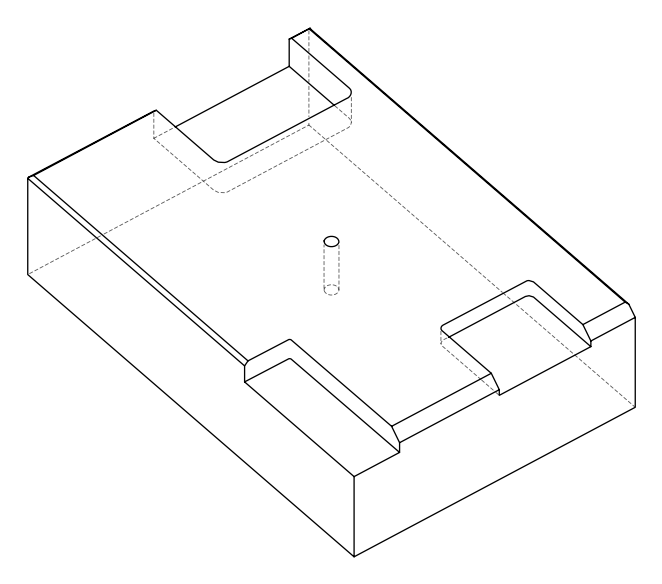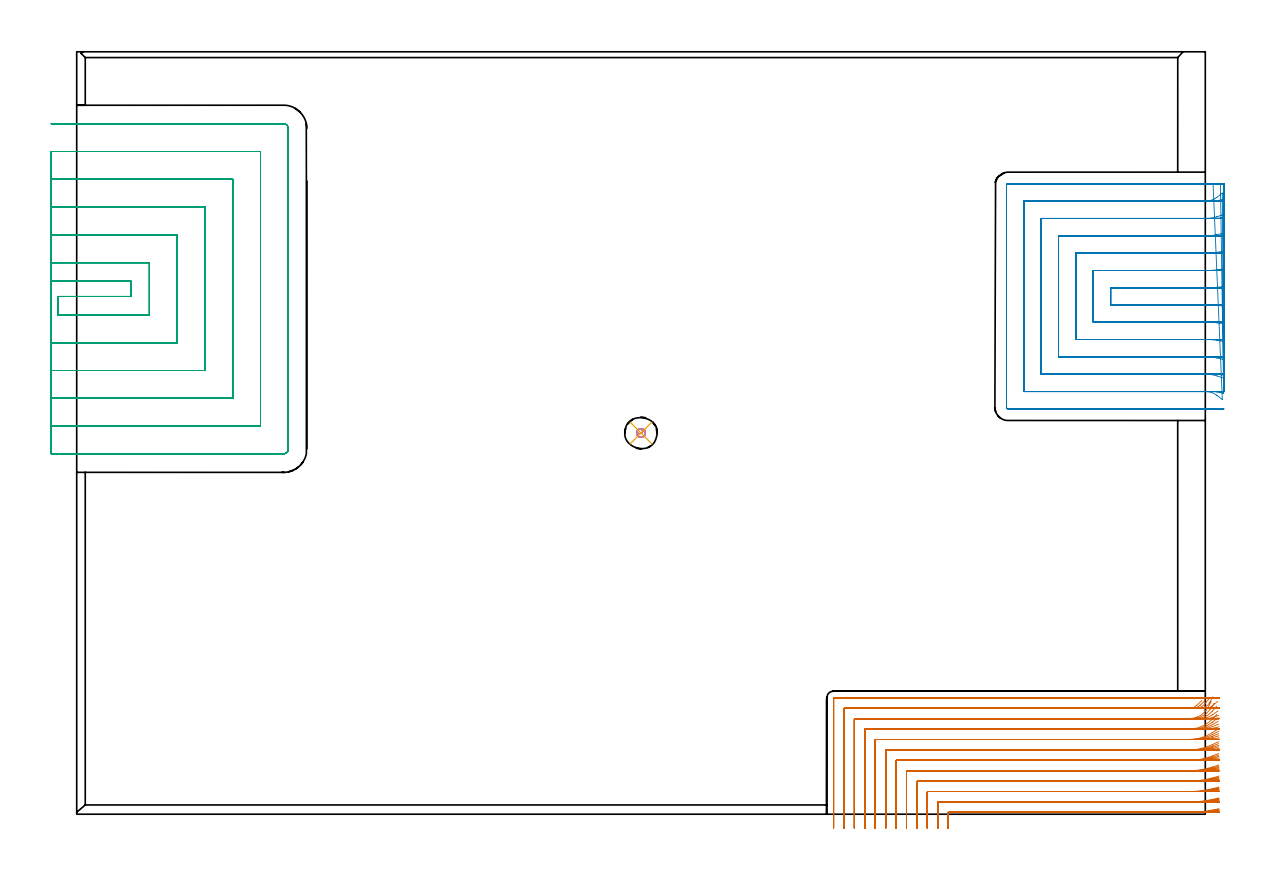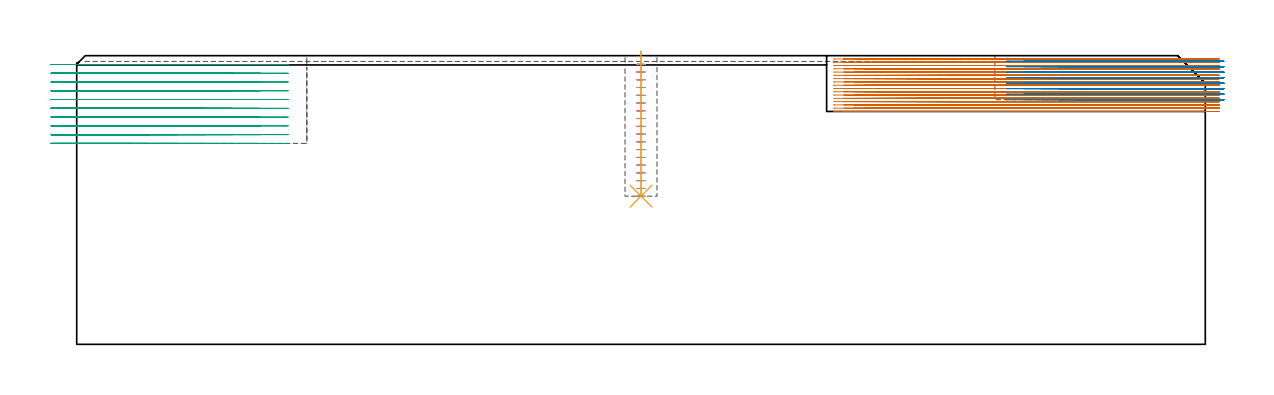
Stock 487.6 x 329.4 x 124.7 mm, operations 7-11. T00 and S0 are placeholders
(PLAN: 11 operations, 5 tool changes, 176.6 min)
(1 AREA_MILL | FG_CHAMFER_SURFACE | UGT0205_001 | 2.48 min | 1030 mm3)
(2 AREA_MILL_1 | FG_CHAMFER_SURFACE_1 | UGT0205_001 | 4.86 min | 9191 mm3)
(3 AREA_MILL_2 | FG_CHAMFER_SURFACE_2 | UGT0205_001 | 3.96 min | 1498 mm3)
(4 AREA_MILL_3 | FG_CHAMFER_SURFACE_3 | UGT0205_001 | 2.26 min | 4132 mm3)
(5 AREA_MILL_4 | FG_CHAMFER_SURFACE_4 | UGT0205_001 | 0.51 min | 172 mm3)
(6 AREA_MILL_5 | FG_CHAMFER_SURFACE_5 | UGT0205_001 | 5.32 min | 2595 mm3)
(7 MILL_CORNER_NOTCH_RECTANGULAR | CORNER_NOTCH_RECTANGULAR | NXT0201_008 | Follow Part, ap 1.5, ae 75% | 76.95 min | 209597 mm3)
(8 MILL_SLOT | SLOT_PARTIAL_RECTANGULAR | NXT0201_010 | Follow Part, ap 2.5, ae 75% | 32.47 min | 184105 mm3)
(9 MILL_SLOT_1 | SLOT_PARTIAL_RECTANGULAR_1 | NXT0201_012 | Follow Part, ap 4, ae 75% | 46.11 min | 595934 mm3)
(10 MILL_BLIND_HOLE_FROM_SOLID_MATERIAL | STEP1POCKET | NXT0201_010 | Spiral | 1.45 min | 9004 mm3)
(11 BORE_BLIND_HOLE | STEP1POCKET | UGT0332_073 | 0.25 min | 17 mm3)
(TOOL UGT0205_001 | Chamfer Mill 20 x 3 x 45 deg. | D20 FL50 Z2)
(TOOL NXT0201_008 | ENDMILL 6mm [2P460-0600-NA 1630] | D6 FL26 Z6)
(TOOL NXT0201_010 | ENDMILL 10mm [2P460-1000-NA 1630] | D10 FL30 Z6)
(TOOL NXT0201_012 | ENDMILL 16mm [2P460-1600-NA 1630] | D16 FL38 Z6)
(TOOL UGT0332_073 | 13.8 mm Rough Boring Bar | D13.8)
(OP 7 MILL_CORNER_NOTCH_RECTANGULAR)
G17 G21 G94 G90
T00 M6
G54
G17 G0 G90 X493.541 Y2.372 S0 M3
G43 Z134.7 H1
Z123.282
G94 G1 X490.6 Y1.779 F250.
G2 X480.805 Y0.8 R49.5 F500.
G1 X376.795
G3 X376.5 Y0.505 R0.3
G1 Y-2.874
Y-3.
X376.492 Y-6. F250.
G0 Z134.7
X493.528 Y7.032
Z123.282
G1 X490.6 Y6.379
G2 X480.805 Y5.3 R45. F500.
G1 X372.296
G3 X372. Y5.004 R0.3
G1 Y-2.874
Y-3.
X371.991 Y-6. F250.
G0 Z134.7
X493.511 Y11.728
Z123.282
G1 X490.6 Y11.002
G2 X480.805 Y9.8 R40.5 F500.
G1 X367.796
G3 X367.5 Y9.504 R0.3
G1 Y-2.874
Y-3.
X367.49 Y-6. F250.
G0 Z134.7
X493.487 Y16.474
Z123.282
G1 X490.6 Y15.658
G2 X480.805 Y14.3 R36. F500.
G1 X363.296
G3 X363. Y14.004 R0.3
G1 Y-2.874
Y-3.
X362.989 Y-6. F250.
G0 Z134.7
X493.451 Y21.295
Z123.282
G1 X490.6 Y20.362
G2 X480.805 Y18.8 R31.5 F500.
G1 X358.796
G3 X358.5 Y18.504 R0.3
G1 Y-2.874
Y-3.
X358.488 Y-6. F250.
G0 Z134.7
X493.396 Y26.228
Z123.282
G1 X490.6 Y25.139
G2 X480.805 Y23.3 R27. F500.
G1 X354.296
G3 X354. Y23.004 R0.3
G1 Y-2.874
Y-3.
X353.986 Y-6. F250.
G0 Z134.7
X493.301 Y31.35
Z123.282
G1 X490.6 Y30.044
G2 X480.805 Y27.8 R22.5 F500.
G1 X349.796
G3 X349.5 Y27.504 R0.3
G1 Y-2.874
Y-3.
X349.483 Y-6. F250.
G0 Z134.7
X493.117 Y36.831
Z123.282
G1 X490.6 Y35.199
G2 X480.805 Y32.3 R18. F500.
G1 X345.297
G3 X345. Y32.003 R0.3
G1 Y-2.874
Y-3.
X344.979 Y-6. F250.
G0 Z134.7
X492.664 Y43.187
Z123.282
G1 X490.6 Y41.01
G2 X480.805 Y36.8 R13.5 F500.
G1 X340.797
G3 X340.5 Y36.503 R0.3
G1 Y-2.874
X340.499 Y-3.
X340.471 Y-6. F250.
G0 Z134.7
X490.159 Y48.719
Z123.282
G1 X488.749 Y46.071
G2 X480.805 Y41.3 R9. F500.
G1 X336.297
G3 X336. Y41.003 R0.3
G1 Y-2.874
X335.999 Y-3.
X335.957 Y-6. F250.
G0 Z134.7
X486.092 Y49.16
Z123.282
G1 X483.939 Y47.071
G2 X480.805 Y45.8 R4.5 F500.
G1 X331.797
G3 X331.5 Y45.503 R0.3
G1 Y-2.874
X331.498 Y-3.
X331.414 Y-5.999 F250.
G0 Z134.7
X483.805 Y50.3
Z123.282
G1 X480.805
X327.297 F500.
G3 X327. Y50.003 R0.3
G1 Y-2.874
Y-5.874 F250.
G0 Z134.7
X493.557 Y2.022
Z121.865
G1 X490.6 Y1.514
G2 X482.223 Y0.8 R49.5 F500.
G1 X376.795
G3 X376.5 Y0.505 R0.3
G1 Y-3.
Y-6. F250.
G0 Z134.7
X493.548 Y6.645
Z121.865
G1 X490.6 Y6.087
G2 X482.223 Y5.3 R45. F500.
G1 X372.296
G3 X372. Y5.004 R0.3
G1 Y-3.
Y-6. F250.
G0 Z134.7
X493.535 Y11.296
Z121.865
G1 X490.6 Y10.676
G2 X482.223 Y9.8 R40.5 F500.
G1 X367.796
G3 X367.5 Y9.504 R0.3
G1 Y-3.
Y-6. F250.
G0 Z134.7
X493.518 Y15.986
Z121.865
G1 X490.6 Y15.288
G2 X482.223 Y14.3 R36. F500.
G1 X363.296
G3 X363. Y14.004 R0.3
G1 Y-3.
Y-6. F250.
G0 Z134.7
X493.492 Y20.732
Z121.865
G1 X490.6 Y19.934
G2 X482.223 Y18.8 R31.5 F500.
G1 X358.796
G3 X358.5 Y18.504 R0.3
G1 Y-3.
Y-6. F250.
G0 Z134.7
X493.452 Y25.563
Z121.865
G1 X490.6 Y24.632
G2 X482.223 Y23.3 R27. F500.
G1 X354.296
G3 X354. Y23.004 R0.3
G1 Y-3.
Y-6. F250.
G0 Z134.7
X493.384 Y30.534
Z121.865
G1 X490.6 Y29.417
G2 X482.223 Y27.8 R22.5 F500.
G1 X349.796
G3 X349.5 Y27.504 R0.3
G1 Y-3.
Y-6. F250.
G0 Z134.7
X493.255 Y35.764
Z121.865
G1 X490.6 Y34.368
G2 X482.223 Y32.3 R18. F500.
G1 X345.297
G3 X345. Y32.003 R0.3
G1 Y-3.
Y-6. F250.
G0 Z134.7
X492.953 Y41.575
Z121.865
G1 X490.6 Y39.713
G2 X482.223 Y36.8 R13.5 F500.
G1 X340.797
G3 X340.5 Y36.503 R0.3
G1 Y-3.
Y-6. F250.
G0 Z134.7
X491.402 Y47.902
Z121.865
G1 X489.765 Y45.388
G2 X482.223 Y41.3 R9. F500.
G1 X336.297
G3 X336. Y41.003 R0.3
G1 Y-3.
Y-6. F250.
G0 Z134.7
X487.511 Y49.166
Z121.865
G1 X485.361 Y47.074
G2 X482.223 Y45.8 R4.5 F500.
G1 X331.797
G3 X331.5 Y45.503 R0.3
G1 Y-3.
Y-6. F250.
G0 Z134.7
X485.223 Y50.3
Z121.865
G1 X482.223
X327.297 F500.
G3 X327. Y50.003 R0.3
G1 Y-3.
Y-6. F250.
G0 Z134.7
X493.571 Y1.692
Z120.447
G1 X490.6 Y1.277
G2 X483.745 Y0.8 R49.5 F500.
G1 X376.795
G3 X376.5 Y0.505 R0.3
G1 Y-3.
Y-6. F250.
G0 Z134.7
X493.565 Y6.282
Z120.447
G1 X490.6 Y5.825
G2 X483.745 Y5.3 R45. F500.
G1 X372.296
G3 X372. Y5.004 R0.3
G1 Y-3.
Y-6. F250.
G0 Z134.7
X493.557 Y10.892
Z120.447
G1 X490.6 Y10.384
G2 X483.745 Y9.8 R40.5 F500.
G1 X367.796
G3 X367.5 Y9.504 R0.3
G1 Y-3.
Y-6. F250.
G0 Z134.7
X493.545 Y15.53
Z120.447
G1 X490.6 Y14.959
G2 X483.745 Y14.3 R36. F500.
G1 X363.296
G3 X363. Y14.004 R0.3
G1 Y-3.
Y-6. F250.
G0 Z134.7
X493.528 Y20.208
Z120.447
G1 X490.6 Y19.555
G2 X483.745 Y18.8 R31.5 F500.
G1 X358.796
G3 X358.5 Y18.504 R0.3
G1 Y-3.
Y-6. F250.
G0 Z134.7
X493.502 Y24.946
Z120.447
G1 X490.6 Y24.185
G2 X483.745 Y23.3 R27. F500.
G1 X354.296
G3 X354. Y23.004 R0.3
G1 Y-3.
Y-6. F250.
G0 Z134.7
X493.457 Y29.784
Z120.447
G1 X490.6 Y28.87
G2 X483.745 Y27.8 R22.5 F500.
G1 X349.796
G3 X349.5 Y27.504 R0.3
G1 Y-3.
Y-6. F250.
G0 Z134.7
X493.374 Y34.799
Z120.447
G1 X490.6 Y33.656
G2 X483.745 Y32.3 R18. F500.
G1 X345.297
G3 X345. Y32.003 R0.3
G1 Y-3.
Y-6. F250.
G0 Z134.7
X493.184 Y40.193
Z120.447
G1 X490.6 Y38.67
G2 X483.745 Y36.8 R13.5 F500.
G1 X340.797
G3 X340.5 Y36.503 R0.3
G1 Y-3.
Y-6. F250.
G0 Z134.7
X492.54 Y46.742
Z120.447
G1 X490.593 Y44.46
G2 X483.745 Y41.3 R9. F500.
G1 X336.297
G3 X336. Y41.003 R0.3
G1 Y-3.
Y-6. F250.
G0 Z134.7
X489.13 Y49.794
Z120.447
G1 X487.24 Y47.465
G2 X483.745 Y45.8 R4.5 F500.
G1 X331.797
G3 X331.5 Y45.503 R0.3
G1 Y-3.
Y-6. F250.
G0 Z134.7
X486.745 Y50.3
Z120.447
G1 X483.745
X327.297 F500.
G3 X327. Y50.003 R0.3
G1 Y-3.
Y-6. F250.
G0 Z134.7
X493.584 Y1.377
Z119.029
G1 X490.6 Y1.066
G2 X485.475 Y0.8 R49.5 F500.
G1 X376.795
G3 X376.5 Y0.505 R0.3
G1 Y-3.
Y-6. F250.
G0 Z134.7
X493.58 Y5.934
Z119.029
G1 X490.6 Y5.593
G2 X485.475 Y5.3 R45. F500.
G1 X372.296
G3 X372. Y5.004 R0.3
G1 Y-3.
Y-6. F250.
G0 Z134.7
X493.576 Y10.505
Z119.029
G1 X490.6 Y10.126
G2 X485.475 Y9.8 R40.5 F500.
G1 X367.796
G3 X367.5 Y9.504 R0.3
G1 Y-3.
Y-6. F250.
G0 Z134.7
X493.569 Y15.094
Z119.029
G1 X490.6 Y14.667
G2 X485.475 Y14.3 R36. F500.
G1 X363.296
G3 X363. Y14.004 R0.3
G1 Y-3.
Y-6. F250.
G0 Z134.7
X493.56 Y19.708
Z119.029
G1 X490.6 Y19.22
G2 X485.475 Y18.8 R31.5 F500.
G1 X358.796
G3 X358.5 Y18.504 R0.3
G1 Y-3.
Y-6. F250.
G0 Z134.7
X493.545 Y24.36
Z119.029
G1 X490.6 Y23.791
G2 X485.475 Y23.3 R27. F500.
G1 X354.296
G3 X354. Y23.004 R0.3
G1 Y-3.
Y-6. F250.
G0 Z134.7
X493.521 Y29.075
Z119.029
G1 X490.6 Y28.391
G2 X485.475 Y27.8 R22.5 F500.
G1 X349.796
G3 X349.5 Y27.504 R0.3
G1 Y-3.
Y-6. F250.
G0 Z134.7
X493.476 Y33.899
Z119.029
G1 X490.6 Y33.045
G2 X485.475 Y32.3 R18. F500.
G1 X345.297
G3 X345. Y32.003 R0.3
G1 Y-3.
Y-6. F250.
G0 Z134.7
X493.375 Y38.949
Z119.029
G1 X490.6 Y37.81
G2 X485.475 Y36.8 R13.5 F500.
G1 X340.797
G3 X340.5 Y36.503 R0.3
G1 Y-3.
Y-6. F250.
G0 Z134.7
X493.066 Y44.61
Z119.029
G1 X490.6 Y42.901
G2 X485.475 Y41.3 R9. F500.
G1 X336.297
G3 X336. Y41.003 R0.3
G1 Y-3.
Y-6. F250.
G0 Z134.7
X490.868 Y50.706
Z119.029
G1 X489.396 Y48.092
G2 X485.475 Y45.8 R4.5 F500.
G1 X331.797
G3 X331.5 Y45.503 R0.3
G1 Y-3.
Y-6. F250.
G0 Z134.7
X488.475 Y50.3
Z119.029
G1 X485.475
X327.297 F500.
G3 X327. Y50.003 R0.3
G1 Y-3.
Y-6. F250.
G0 Z134.7
X493.595 Y1.054
Z117.612
G1 X490.6 Y0.882
G2 X487.756 Y0.8 R49.5 F500.
G1 X376.795
G3 X376.5 Y0.505 R0.3
G1 Y-3.
Y-6. F250.
G0 Z134.7
X493.594 Y5.58
Z117.612
G1 X490.6 Y5.39
G2 X487.756 Y5.3 R45. F500.
G1 X372.295
G3 X372. Y5.005 R0.3
G1 Y-3.
Y-6. F250.
G0 Z134.7
X493.593 Y10.111
Z117.612
G1 X490.6 Y9.9
G2 X487.756 Y9.8 R40.5 F500.
G1 X367.796
G3 X367.5 Y9.504 R0.3
G1 Y-3.
Y-6. F250.
G0 Z134.7
X493.591 Y14.65
Z117.612
G1 X490.6 Y14.413
G2 X487.756 Y14.3 R36. F500.
G1 X363.296
G3 X363. Y14.004 R0.3
G1 Y-3.
Y-6. F250.
G0 Z134.7
X493.588 Y19.2
Z117.612
G1 X490.6 Y18.929
G2 X487.756 Y18.8 R31.5 F500.
G1 X358.796
G3 X358.5 Y18.504 R0.3
G1 Y-3.
Y-6. F250.
G0 Z134.7
X493.583 Y23.766
Z117.612
G1 X490.6 Y23.45
G2 X487.756 Y23.3 R27. F500.
G1 X354.296
G3 X354. Y23.004 R0.3
G1 Y-3.
Y-6. F250.
G0 Z134.7
X493.576 Y28.36
Z117.612
G1 X490.6 Y27.98
G2 X487.756 Y27.8 R22.5 F500.
G1 X349.796
G3 X349.5 Y27.504 R0.3
G1 Y-3.
Y-6. F250.
G0 Z134.7
X493.562 Y33.
Z117.612
G1 X490.6 Y32.526
G2 X487.756 Y32.3 R18. F500.
G1 X345.297
G3 X345. Y32.003 R0.3
G1 Y-3.
Y-6. F250.
G0 Z134.7
X493.533 Y37.735
Z117.612
G1 X490.6 Y37.103
G2 X487.756 Y36.8 R13.5 F500.
G1 X340.797
G3 X340.5 Y36.503 R0.3
G1 Y-3.
Y-6. F250.
G0 Z134.7
X493.446 Y42.709
Z117.612
G1 X490.6 Y41.761
G2 X487.756 Y41.3 R9. F500.
G1 X336.297
G3 X336. Y41.003 R0.3
G1 Y-3.
Y-6. F250.
G0 Z134.7
X492.925 Y48.709
Z117.612
G1 X490.6 Y46.813
G2 X487.756 Y45.8 R4.5 F500.
G1 X331.797
G3 X331.5 Y45.503 R0.3
G1 Y-3.
Y-6. F250.
G0 Z134.7
X490.756 Y50.3
Z117.612
G1 X487.756
X327.297 F500.
G3 X327. Y50.003 R0.3
G1 Y-3.
Y-6. F250.
G0 Z134.7
X493.6 Y0.835
Z116.194
G1 X490.6 Y0.803
G2 X490.068 Y0.8 R49.5 F500.
G1 X376.795
G3 X376.5 Y0.505 R0.3
G1 Y-3.
Y-6. F250.
G0 Z134.7
X493.6 Y5.339
Z116.194
G1 X490.6 Y5.303
G2 X490.068 Y5.3 R45. F500.
G1 X372.295
G3 X372. Y5.005 R0.3
G1 Y-3.
Y-6. F250.
G0 Z134.7
X493.6 Y9.843
Z116.194
G1 X490.6 Y9.803
G2 X490.068 Y9.8 R40.5 F500.
G1 X367.796
G3 X367.5 Y9.504 R0.3
G1 Y-3.
Y-6. F250.
G0 Z134.7
X493.6 Y14.348
Z116.194
G1 X490.6 Y14.304
G2 X490.068 Y14.3 R36. F500.
G1 X363.296
G3 X363. Y14.004 R0.3
G1 Y-3.
Y-6. F250.
G0 Z134.7
X493.6 Y18.855
Z116.194
G1 X490.6 Y18.804
G2 X490.068 Y18.8 R31.5 F500.
G1 X358.796
G3 X358.5 Y18.504 R0.3
G1 Y-3.
Y-6. F250.
G0 Z134.7
X493.599 Y23.364
Z116.194
G1 X490.6 Y23.305
G2 X490.068 Y23.3 R27. F500.
G1 X354.296
G3 X354. Y23.004 R0.3
G1 Y-3.
Y-6. F250.
G0 Z134.7
X493.599 Y27.877
Z116.194
G1 X490.6 Y27.806
G2 X490.068 Y27.8 R22.5 F500.
G1 X349.796
G3 X349.5 Y27.504 R0.3
G1 Y-3.
Y-6. F250.
G0 Z134.7
X493.599 Y32.397
Z116.194
G1 X490.6 Y32.308
G2 X490.068 Y32.3 R18. F500.
G1 X345.297
G3 X345. Y32.003 R0.3
G1 Y-3.
Y-6. F250.
G0 Z134.7
X493.598 Y36.929
Z116.194
G1 X490.6 Y36.81
G2 X490.068 Y36.8 R13.5 F500.
G1 X340.797
G3 X340.5 Y36.503 R0.3
G1 Y-3.
Y-6. F250.
G0 Z134.7
X493.595 Y41.493
Z116.194
G1 X490.6 Y41.316
G2 X490.068 Y41.3 R9. F500.
G1 X336.297
G3 X336. Y41.003 R0.3
G1 Y-3.
Y-6. F250.
G0 Z134.7
X493.579 Y46.186
Z116.194
G1 X490.6 Y45.832
G2 X490.068 Y45.8 R4.5 F500.
G1 X331.797
G3 X331.5 Y45.503 R0.3
G1 Y-3.
Y-6. F250.
G0 Z134.7
X493.068 Y50.3
Z116.194
G1 X490.068
X327.297 F500.
G3 X327. Y50.003 R0.3
G1 Y-3.
Y-6. F250.
G0 Z134.7
X493.6 Y0.801
Z114.776
G1 X490.6 Y0.8
X376.795 F500.
G3 X376.5 Y0.505 R0.3
G1 Y-3.
Y-6. F250.
G0 Z134.7
X493.6 Y5.301
Z114.776
G1 X490.6 Y5.3
X376.795 F500.
X372.295
G3 X372. Y5.005 R0.3
G1 Y-3.
Y-6. F250.
G0 Z134.7
X493.6 Y9.801
Z114.776
G1 X490.6 Y9.8
X372.295 F500.
X367.796
G3 X367.5 Y9.504 R0.3
G1 Y-3.
Y-6. F250.
G0 Z134.7
X493.6 Y14.301
Z114.776
G1 X490.6 Y14.3
X367.796 F500.
X363.296
G3 X363. Y14.004 R0.3
G1 Y-3.
Y-6. F250.
G0 Z134.7
X493.6 Y18.801
Z114.776
G1 X490.6 Y18.8
X363.296 F500.
X358.796
G3 X358.5 Y18.504 R0.3
G1 Y-3.
Y-6. F250.
G0 Z134.7
X493.6 Y23.301
Z114.776
G1 X490.6 Y23.3
X358.796 F500.
X354.296
G3 X354. Y23.004 R0.3
G1 Y-3.
Y-6. F250.
G0 Z134.7
X493.6 Y27.801
Z114.776
G1 X490.6 Y27.8
X354.296 F500.
X349.796
G3 X349.5 Y27.504 R0.3
G1 Y-3.
Y-6. F250.
G0 Z134.7
X493.6 Y32.302
Z114.776
G1 X490.6 Y32.3
X349.796 F500.
X345.297
G3 X345. Y32.003 R0.3
G1 Y-3.
Y-6. F250.
G0 Z134.7
X493.6 Y36.802
Z114.776
G1 X490.6 Y36.8
X345.297 F500.
X340.797
G3 X340.5 Y36.503 R0.3
G1 Y-3.
Y-6. F250.
G0 Z134.7
X493.6 Y41.303
Z114.776
G1 X490.6 Y41.3
X340.797 F500.
X336.297
G3 X336. Y41.003 R0.3
G1 Y-3.
Y-6. F250.
G0 Z134.7
X493.6 Y45.807
Z114.776
G1 X490.6 Y45.8
X336.297 F500.
X331.797
G3 X331.5 Y45.503 R0.3
G1 Y-3.
Y-6. F250.
G0 Z134.7
X493.59 Y50.3
Z114.776
G1 X490.59
X327.297 F500.
G3 X327. Y50.003 R0.3
G1 Y-3.
Y-6. F250.
G0 Z134.7
X493.6 Y0.8
Z113.359
G1 X490.6
X376.795 F500.
G3 X376.5 Y0.505 R0.3
G1 Y-3.
Y-6. F250.
G0 Z134.7
X493.6 Y5.3
Z113.359
G1 X490.6
X372.295 F500.
G3 X372. Y5.005 R0.3
G1 Y-3.
Y-6. F250.
G0 Z134.7
X493.6 Y9.8
Z113.359
G1 X490.6
X367.796 F500.
G3 X367.5 Y9.504 R0.3
G1 Y-3.
Y-6. F250.
G0 Z134.7
X493.6 Y14.3
Z113.359
G1 X490.6
X363.296 F500.
G3 X363. Y14.004 R0.3
G1 Y-3.
Y-6. F250.
G0 Z134.7
X493.6 Y18.8
Z113.359
G1 X490.6
X358.796 F500.
G3 X358.5 Y18.504 R0.3
G1 Y-3.
Y-6. F250.
G0 Z134.7
X493.6 Y23.3
Z113.359
G1 X490.6
X354.296 F500.
G3 X354. Y23.004 R0.3
G1 Y-3.
Y-6. F250.
G0 Z134.7
X493.6 Y27.8
Z113.359
G1 X490.6
X349.796 F500.
G3 X349.5 Y27.504 R0.3
G1 Y-3.
Y-6. F250.
G0 Z134.7
X493.6 Y32.3
Z113.359
G1 X490.6
X345.297 F500.
G3 X345. Y32.003 R0.3
G1 Y-3.
Y-6. F250.
G0 Z134.7
X493.6 Y36.8
Z113.359
G1 X490.6
X340.797 F500.
G3 X340.5 Y36.503 R0.3
G1 Y-3.
Y-6. F250.
G0 Z134.7
X493.6 Y41.3
Z113.359
G1 X490.6
X336.297 F500.
G3 X336. Y41.003 R0.3
G1 Y-3.
Y-6. F250.
G0 Z134.7
X493.6 Y45.8
Z113.359
G1 X490.6
X331.797 F500.
G3 X331.5 Y45.503 R0.3
G1 Y-3.
Y-6. F250.
G0 Z134.7
X493.6 Y50.3
Z113.359
G1 X490.6
X327.297 F500.
G3 X327. Y50.003 R0.3
G1 Y-3.
Y-6. F250.
G0 Z134.7
X493.6 Y0.8
Z111.941
G1 X490.6
X376.795 F500.
G3 X376.5 Y0.505 R0.3
G1 Y-3.
Y-6. F250.
G0 Z134.7
X493.6 Y5.3
Z111.941
G1 X490.6
X372.295 F500.
G3 X372. Y5.005 R0.3
G1 Y-3.
Y-6. F250.
G0 Z134.7
X493.6 Y9.8
Z111.941
G1 X490.6
X367.796 F500.
G3 X367.5 Y9.504 R0.3
G1 Y-3.
Y-6. F250.
G0 Z134.7
X493.6 Y14.3
Z111.941
G1 X490.6
X363.296 F500.
G3 X363. Y14.004 R0.3
G1 Y-3.
Y-6. F250.
G0 Z134.7
X493.6 Y18.8
Z111.941
G1 X490.6
X358.796 F500.
G3 X358.5 Y18.504 R0.3
G1 Y-3.
Y-6. F250.
G0 Z134.7
X493.6 Y23.3
Z111.941
G1 X490.6
X354.296 F500.
G3 X354. Y23.004 R0.3
G1 Y-3.
Y-6. F250.
G0 Z134.7
X493.6 Y27.8
Z111.941
G1 X490.6
X349.796 F500.
G3 X349.5 Y27.504 R0.3
G1 Y-3.
Y-6. F250.
G0 Z134.7
X493.6 Y32.3
Z111.941
G1 X490.6
X345.297 F500.
G3 X345. Y32.003 R0.3
G1 Y-3.
Y-6. F250.
G0 Z134.7
X493.6 Y36.8
Z111.941
G1 X490.6
X340.797 F500.
G3 X340.5 Y36.503 R0.3
G1 Y-3.
Y-6. F250.
G0 Z134.7
X493.6 Y41.3
Z111.941
G1 X490.6
X336.297 F500.
G3 X336. Y41.003 R0.3
G1 Y-3.
Y-6. F250.
G0 Z134.7
X493.6 Y45.8
Z111.941
G1 X490.6
X331.797 F500.
G3 X331.5 Y45.503 R0.3
G1 Y-3.
Y-6. F250.
G0 Z134.7
X493.6 Y50.3
Z111.941
G1 X490.6
X327.297 F500.
G3 X327. Y50.003 R0.3
G1 Y-3.
Y-6. F250.
G0 Z134.7
X493.6 Y0.8
Z110.523
G1 X490.6
X376.795 F500.
G3 X376.5 Y0.505 R0.3
G1 Y-3.
Y-6. F250.
G0 Z134.7
X493.6 Y5.3
Z110.523
G1 X490.6
X372.295 F500.
G3 X372. Y5.005 R0.3
G1 Y-3.
Y-6. F250.
G0 Z134.7
X493.6 Y9.8
Z110.523
G1 X490.6
X367.796 F500.
G3 X367.5 Y9.504 R0.3
G1 Y-3.
Y-6. F250.
G0 Z134.7
X493.6 Y14.3
Z110.523
G1 X490.6
X363.296 F500.
G3 X363. Y14.004 R0.3
G1 Y-3.
Y-6. F250.
G0 Z134.7
X493.6 Y18.8
Z110.523
G1 X490.6
X358.796 F500.
G3 X358.5 Y18.504 R0.3
G1 Y-3.
Y-6. F250.
G0 Z134.7
X493.6 Y23.3
Z110.523
G1 X490.6
X354.296 F500.
G3 X354. Y23.004 R0.3
G1 Y-3.
Y-6. F250.
G0 Z134.7
X493.6 Y27.8
Z110.523
G1 X490.6
X349.796 F500.
G3 X349.5 Y27.504 R0.3
G1 Y-3.
Y-6. F250.
G0 Z134.7
X493.6 Y32.3
Z110.523
G1 X490.6
X345.297 F500.
G3 X345. Y32.003 R0.3
G1 Y-3.
Y-6. F250.
G0 Z134.7
X493.6 Y36.8
Z110.523
G1 X490.6
X340.797 F500.
G3 X340.5 Y36.503 R0.3
G1 Y-3.
Y-6. F250.
G0 Z134.7
X493.6 Y41.3
Z110.523
G1 X490.6
X336.297 F500.
G3 X336. Y41.003 R0.3
G1 Y-3.
Y-6. F250.
G0 Z134.7
X493.6 Y45.8
Z110.523
G1 X490.6
X331.797 F500.
G3 X331.5 Y45.503 R0.3
G1 Y-3.
Y-6. F250.
G0 Z134.7
X493.6 Y50.3
Z110.523
G1 X490.6
X327.297 F500.
G3 X327. Y50.003 R0.3
G1 Y-3.
Y-6. F250.
G0 Z134.7
X493.6 Y0.8
Z109.106
G1 X490.6
X376.795 F500.
G3 X376.5 Y0.505 R0.3
G1 Y-3.
Y-6. F250.
G0 Z134.7
X493.6 Y5.3
Z109.106
G1 X490.6
X372.295 F500.
G3 X372. Y5.005 R0.3
G1 Y-3.
Y-6. F250.
G0 Z134.7
X493.6 Y9.8
Z109.106
G1 X490.6
X367.796 F500.
G3 X367.5 Y9.504 R0.3
G1 Y-3.
Y-6. F250.
G0 Z134.7
X493.6 Y14.3
Z109.106
G1 X490.6
X363.296 F500.
G3 X363. Y14.004 R0.3
G1 Y-3.
Y-6. F250.
G0 Z134.7
X493.6 Y18.8
Z109.106
G1 X490.6
X358.796 F500.
G3 X358.5 Y18.504 R0.3
G1 Y-3.
Y-6. F250.
G0 Z134.7
X493.6 Y23.3
Z109.106
G1 X490.6
X354.296 F500.
G3 X354. Y23.004 R0.3
G1 Y-3.
Y-6. F250.
G0 Z134.7
X493.6 Y27.8
Z109.106
G1 X490.6
X349.796 F500.
G3 X349.5 Y27.504 R0.3
G1 Y-3.
Y-6. F250.
G0 Z134.7
X493.6 Y32.3
Z109.106
G1 X490.6
X345.297 F500.
G3 X345. Y32.003 R0.3
G1 Y-3.
Y-6. F250.
G0 Z134.7
X493.6 Y36.8
Z109.106
G1 X490.6
X340.797 F500.
G3 X340.5 Y36.503 R0.3
G1 Y-3.
Y-6. F250.
G0 Z134.7
X493.6 Y41.3
Z109.106
G1 X490.6
X336.297 F500.
G3 X336. Y41.003 R0.3
G1 Y-3.
Y-6. F250.
G0 Z134.7
X493.6 Y45.8
Z109.106
G1 X490.6
X331.797 F500.
G3 X331.5 Y45.503 R0.3
G1 Y-3.
Y-6. F250.
G0 Z134.7
X493.6 Y50.3
Z109.106
G1 X490.6
X327.297 F500.
G3 X327. Y50.003 R0.3
G1 Y-3.
Y-6. F250.
G0 Z134.7
X493.6 Y0.8
Z107.688
G1 X490.6
X376.795 F500.
G3 X376.5 Y0.505 R0.3
G1 Y-3.
Y-6. F250.
G0 Z134.7
X493.6 Y5.3
Z107.688
G1 X490.6
X372.295 F500.
G3 X372. Y5.005 R0.3
G1 Y-3.
Y-6. F250.
G0 Z134.7
X493.6 Y9.8
Z107.688
G1 X490.6
X367.796 F500.
G3 X367.5 Y9.504 R0.3
G1 Y-3.
Y-6. F250.
G0 Z134.7
X493.6 Y14.3
Z107.688
G1 X490.6
X363.296 F500.
G3 X363. Y14.004 R0.3
G1 Y-3.
Y-6. F250.
G0 Z134.7
X493.6 Y18.8
Z107.688
G1 X490.6
X358.796 F500.
G3 X358.5 Y18.504 R0.3
G1 Y-3.
Y-6. F250.
G0 Z134.7
X493.6 Y23.3
Z107.688
G1 X490.6
X354.296 F500.
G3 X354. Y23.004 R0.3
G1 Y-3.
Y-6. F250.
G0 Z134.7
X493.6 Y27.8
Z107.688
G1 X490.6
X349.796 F500.
G3 X349.5 Y27.504 R0.3
G1 Y-3.
Y-6. F250.
G0 Z134.7
X493.6 Y32.3
Z107.688
G1 X490.6
X345.297 F500.
G3 X345. Y32.003 R0.3
G1 Y-3.
Y-6. F250.
G0 Z134.7
X493.6 Y36.8
Z107.688
G1 X490.6
X340.797 F500.
G3 X340.5 Y36.503 R0.3
G1 Y-3.
Y-6. F250.
G0 Z134.7
X493.6 Y41.3
Z107.688
G1 X490.6
X336.297 F500.
G3 X336. Y41.003 R0.3
G1 Y-3.
Y-6. F250.
G0 Z134.7
X493.6 Y45.8
Z107.688
G1 X490.6
X331.797 F500.
G3 X331.5 Y45.503 R0.3
G1 Y-3.
Y-6. F250.
G0 Z134.7
X493.6 Y50.3
Z107.688
G1 X490.6
X327.297 F500.
G3 X327. Y50.003 R0.3
G1 Y-3.
Y-6. F250.
G0 Z134.7
X493.6 Y0.8
Z106.271
G1 X490.6
X376.795 F500.
G3 X376.5 Y0.505 R0.3
G1 Y-3.
Y-6. F250.
G0 Z134.7
X493.6 Y5.3
Z106.271
G1 X490.6
X372.295 F500.
G3 X372. Y5.005 R0.3
G1 Y-3.
Y-6. F250.
G0 Z134.7
X493.6 Y9.8
Z106.271
G1 X490.6
X367.796 F500.
G3 X367.5 Y9.504 R0.3
G1 Y-3.
Y-6. F250.
G0 Z134.7
X493.6 Y14.3
Z106.271
G1 X490.6
X363.296 F500.
G3 X363. Y14.004 R0.3
G1 Y-3.
Y-6. F250.
G0 Z134.7
X493.6 Y18.8
Z106.271
G1 X490.6
X358.796 F500.
G3 X358.5 Y18.504 R0.3
G1 Y-3.
Y-6. F250.
G0 Z134.7
X493.6 Y23.3
Z106.271
G1 X490.6
X354.296 F500.
G3 X354. Y23.004 R0.3
G1 Y-3.
Y-6. F250.
G0 Z134.7
X493.6 Y27.8
Z106.271
G1 X490.6
X349.796 F500.
G3 X349.5 Y27.504 R0.3
G1 Y-3.
Y-6. F250.
G0 Z134.7
X493.6 Y32.3
Z106.271
G1 X490.6
X345.297 F500.
G3 X345. Y32.003 R0.3
G1 Y-3.
Y-6. F250.
G0 Z134.7
X493.6 Y36.8
Z106.271
G1 X490.6
X340.797 F500.
G3 X340.5 Y36.503 R0.3
G1 Y-3.
Y-6. F250.
G0 Z134.7
X493.6 Y41.3
Z106.271
G1 X490.6
X336.297 F500.
G3 X336. Y41.003 R0.3
G1 Y-3.
Y-6. F250.
G0 Z134.7
X493.6 Y45.8
Z106.271
G1 X490.6
X331.797 F500.
G3 X331.5 Y45.503 R0.3
G1 Y-3.
Y-6. F250.
G0 Z134.7
X493.6 Y50.3
Z106.271
G1 X490.6
X327.297 F500.
G3 X327. Y50.003 R0.3
G1 Y-3.
Y-6. F250.
G0 Z134.7
X493.6 Y0.8
Z104.853
G1 X490.6
X376.795 F500.
G3 X376.5 Y0.505 R0.3
G1 Y-3.
Y-6. F250.
G0 Z134.7
X493.6 Y5.3
Z104.853
G1 X490.6
X372.295 F500.
G3 X372. Y5.005 R0.3
G1 Y-3.
Y-6. F250.
G0 Z134.7
X493.6 Y9.8
Z104.853
G1 X490.6
X367.796 F500.
G3 X367.5 Y9.504 R0.3
G1 Y-3.
Y-6. F250.
G0 Z134.7
X493.6 Y14.3
Z104.853
G1 X490.6
X363.296 F500.
G3 X363. Y14.004 R0.3
G1 Y-3.
Y-6. F250.
G0 Z134.7
X493.6 Y18.8
Z104.853
G1 X490.6
X358.796 F500.
G3 X358.5 Y18.504 R0.3
G1 Y-3.
Y-6. F250.
G0 Z134.7
X493.6 Y23.3
Z104.853
G1 X490.6
X354.296 F500.
G3 X354. Y23.004 R0.3
G1 Y-3.
Y-6. F250.
G0 Z134.7
X493.6 Y27.8
Z104.853
G1 X490.6
X349.796 F500.
G3 X349.5 Y27.504 R0.3
G1 Y-3.
Y-6. F250.
G0 Z134.7
X493.6 Y32.3
Z104.853
G1 X490.6
X345.297 F500.
G3 X345. Y32.003 R0.3
G1 Y-3.
Y-6. F250.
G0 Z134.7
X493.6 Y36.8
Z104.853
G1 X490.6
X340.797 F500.
G3 X340.5 Y36.503 R0.3
G1 Y-3.
Y-6. F250.
G0 Z134.7
X493.6 Y41.3
Z104.853
G1 X490.6
X336.297 F500.
G3 X336. Y41.003 R0.3
G1 Y-3.
Y-6. F250.
G0 Z134.7
X493.6 Y45.8
Z104.853
G1 X490.6
X331.797 F500.
G3 X331.5 Y45.503 R0.3
G1 Y-3.
Y-6. F250.
G0 Z134.7
X493.6 Y50.3
Z104.853
G1 X490.6
X327.297 F500.
G3 X327. Y50.003 R0.3
G1 Y-3.
Y-6. F250.
G0 Z134.7
X493.6 Y0.8
Z103.435
G1 X490.6
X376.795 F500.
G3 X376.5 Y0.505 R0.3
G1 Y-3.
Y-6. F250.
G0 Z134.7
X493.6 Y5.3
Z103.435
G1 X490.6
X372.295 F500.
G3 X372. Y5.005 R0.3
G1 Y-3.
Y-6. F250.
G0 Z134.7
X493.6 Y9.8
Z103.435
G1 X490.6
X367.796 F500.
G3 X367.5 Y9.504 R0.3
G1 Y-3.
Y-6. F250.
G0 Z134.7
X493.6 Y14.3
Z103.435
G1 X490.6
X363.296 F500.
G3 X363. Y14.004 R0.3
G1 Y-3.
Y-6. F250.
G0 Z134.7
X493.6 Y18.8
Z103.435
G1 X490.6
X358.796 F500.
G3 X358.5 Y18.504 R0.3
G1 Y-3.
Y-6. F250.
G0 Z134.7
X493.6 Y23.3
Z103.435
G1 X490.6
X354.296 F500.
G3 X354. Y23.004 R0.3
G1 Y-3.
Y-6. F250.
G0 Z134.7
X493.6 Y27.8
Z103.435
G1 X490.6
X349.796 F500.
G3 X349.5 Y27.504 R0.3
G1 Y-3.
Y-6. F250.
G0 Z134.7
X493.6 Y32.3
Z103.435
G1 X490.6
X345.297 F500.
G3 X345. Y32.003 R0.3
G1 Y-3.
Y-6. F250.
G0 Z134.7
X493.6 Y36.8
Z103.435
G1 X490.6
X340.797 F500.
G3 X340.5 Y36.503 R0.3
G1 Y-3.
Y-6. F250.
G0 Z134.7
X493.6 Y41.3
Z103.435
G1 X490.6
X336.297 F500.
G3 X336. Y41.003 R0.3
G1 Y-3.
Y-6. F250.
G0 Z134.7
X493.6 Y45.8
Z103.435
G1 X490.6
X331.797 F500.
G3 X331.5 Y45.503 R0.3
G1 Y-3.
Y-6. F250.
G0 Z134.7
X493.6 Y50.3
Z103.435
G1 X490.6
X327.297 F500.
G3 X327. Y50.003 R0.3
G1 Y-3.
Y-6. F250.
G0 Z134.7
X493.6 Y0.8
Z102.018
G1 X490.6
X376.795 F500.
G3 X376.5 Y0.505 R0.3
G1 Y-3.
Y-6. F250.
G0 Z134.7
X493.6 Y5.3
Z102.018
G1 X490.6
X372.295 F500.
G3 X372. Y5.005 R0.3
G1 Y-3.
Y-6. F250.
G0 Z134.7
X493.6 Y9.8
Z102.018
G1 X490.6
X367.796 F500.
G3 X367.5 Y9.504 R0.3
G1 Y-3.
Y-6. F250.
G0 Z134.7
X493.6 Y14.3
Z102.018
G1 X490.6
X363.296 F500.
G3 X363. Y14.004 R0.3
G1 Y-3.
Y-6. F250.
G0 Z134.7
X493.6 Y18.8
Z102.018
G1 X490.6
X358.796 F500.
G3 X358.5 Y18.504 R0.3
G1 Y-3.
Y-6. F250.
G0 Z134.7
X493.6 Y23.3
Z102.018
G1 X490.6
X354.296 F500.
G3 X354. Y23.004 R0.3
G1 Y-3.
Y-6. F250.
G0 Z134.7
X493.6 Y27.8
Z102.018
G1 X490.6
X349.796 F500.
G3 X349.5 Y27.504 R0.3
G1 Y-3.
Y-6. F250.
G0 Z134.7
X493.6 Y32.3
Z102.018
G1 X490.6
X345.297 F500.
G3 X345. Y32.003 R0.3
G1 Y-3.
Y-6. F250.
G0 Z134.7
X493.6 Y36.8
Z102.018
G1 X490.6
X340.797 F500.
G3 X340.5 Y36.503 R0.3
G1 Y-3.
Y-6. F250.
G0 Z134.7
X493.6 Y41.3
Z102.018
G1 X490.6
X336.297 F500.
G3 X336. Y41.003 R0.3
G1 Y-3.
Y-6. F250.
G0 Z134.7
X493.6 Y45.8
Z102.018
G1 X490.6
X331.797 F500.
G3 X331.5 Y45.503 R0.3
G1 Y-3.
Y-6. F250.
G0 Z134.7
X493.6 Y50.3
Z102.018
G1 X490.6
X327.297 F500.
G3 X327. Y50.003 R0.3
G1 Y-3.
Y-6. F250.
G0 Z134.7
X493.6 Y0.8
Z100.6
G1 X490.6
X376.795 F500.
G3 X376.5 Y0.505 R0.3
G1 Y-3.
Y-6. F250.
G0 Z134.7
X493.6 Y5.3
Z100.6
G1 X490.6
X372.295 F500.
G3 X372. Y5.005 R0.3
G1 Y-3.
Y-6. F250.
G0 Z134.7
X493.6 Y9.8
Z100.6
G1 X490.6
X367.796 F500.
G3 X367.5 Y9.504 R0.3
G1 Y-3.
Y-6. F250.
G0 Z134.7
X493.6 Y14.3
Z100.6
G1 X490.6
X363.296 F500.
G3 X363. Y14.004 R0.3
G1 Y-3.
Y-6. F250.
G0 Z134.7
X493.6 Y18.8
Z100.6
G1 X490.6
X358.796 F500.
G3 X358.5 Y18.504 R0.3
G1 Y-3.
Y-6. F250.
G0 Z134.7
X493.6 Y23.3
Z100.6
G1 X490.6
X354.296 F500.
G3 X354. Y23.004 R0.3
G1 Y-3.
Y-6. F250.
G0 Z134.7
X493.6 Y27.8
Z100.6
G1 X490.6
X349.796 F500.
G3 X349.5 Y27.504 R0.3
G1 Y-3.
Y-6. F250.
G0 Z134.7
X493.6 Y32.3
Z100.6
G1 X490.6
X345.297 F500.
G3 X345. Y32.003 R0.3
G1 Y-3.
Y-6. F250.
G0 Z134.7
X493.6 Y36.8
Z100.6
G1 X490.6
X340.797 F500.
G3 X340.5 Y36.503 R0.3
G1 Y-3.
Y-6. F250.
G0 Z134.7
X493.6 Y41.3
Z100.6
G1 X490.6
X336.297 F500.
G3 X336. Y41.003 R0.3
G1 Y-3.
Y-6. F250.
G0 Z134.7
X493.6 Y45.8
Z100.6
G1 X490.6
X331.797 F500.
G3 X331.5 Y45.503 R0.3
G1 Y-3.
Y-6. F250.
G0 Z134.7
X493.6 Y50.3
Z100.6
G1 X490.6
X327.297 F500.
G3 X327. Y50.003 R0.3
G1 Y-3.
Y-6. F250.
G0 Z134.7
M5
M2
(OP 8 MILL_SLOT)
G17 G21 G94 G90
T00 M6
G54
G17 G0 G90 X495.584 Y227.949 S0 M3
G43 Z134.7 H1
Z122.325
G94 G1 X492.6 Y227.64 F250.
G2 X487.961 Y227.4 R45. F500.
G1 X446.7
Y220.1
X487.96
G2 X492.6 Y219.86 R45.
G1 X495.584 Y219.551 F250.
X495.577 Y235.559
X492.6 Y235.188
G2 X487.961 Y234.9 R37.5 F500.
G1 X439.2
Y212.6
X487.96
G2 X492.6 Y212.312 R37.5
G1 X495.577 Y211.941 F250.
X495.564 Y243.225
X492.6 Y242.761
G2 X487.961 Y242.4 R30. F500.
G1 X431.7
Y205.1
X487.96
G2 X492.6 Y204.739 R30.
G1 X495.564 Y204.275 F250.
X495.536 Y251.002
X492.6 Y250.384
G2 X487.961 Y249.9 R22.5 F500.
G1 X424.2
Y197.6
X487.96
G2 X492.6 Y197.116 R22.5
G1 X495.536 Y196.498 F250.
X495.453 Y259.063
X492.6 Y258.135
G2 X487.961 Y257.4 R15. F500.
G1 X416.7
Y190.1
X487.96
G2 X492.6 Y189.364 R15.
G1 X495.453 Y188.436 F250.
X494.957 Y268.363
X492.6 Y266.507
G2 X487.961 Y264.9 R7.5 F500.
G1 X409.2
Y182.6
X487.96
G2 X492.6 Y180.992 R7.5
G1 X494.957 Y179.136 F250.
X490.961 Y272.4 F500.
X487.961 F250.
X402.4 F500.
G3 X401.7 Y271.7 R0.7
G1 Y175.8
G3 X402.4 Y175.1 R0.7
G1 X487.96
X490.96 F250.
G0 Z134.7
X495.598 Y227.522
Z119.95
G1 X492.6 Y227.424
G2 X491.126 Y227.4 R45. F500.
G1 X446.7
Y220.1
X491.122
G2 X492.6 Y220.076 R45.
G1 X495.598 Y219.977 F250.
Y235.047
X492.6 Y234.929
G2 X491.126 Y234.9 R37.5 F500.
G1 X439.2
Y212.6
X491.122
G2 X492.6 Y212.571 R37.5
G1 X495.598 Y212.453 F250.
X495.596 Y242.584
X492.6 Y242.436
G2 X491.126 Y242.4 R30. F500.
G1 X431.7
Y205.1
X491.122
G2 X492.6 Y205.064 R30.
G1 X495.596 Y204.916 F250.
X495.594 Y250.145
X492.6 Y249.948
G2 X491.126 Y249.9 R22.5 F500.
G1 X424.2
Y197.6
X491.122
G2 X492.6 Y197.551 R22.5
G1 X495.594 Y197.354 F250.
X495.585 Y257.767
X492.6 Y257.473
G2 X491.126 Y257.4 R15. F500.
G1 X416.7
Y190.1
X491.122
G2 X492.6 Y190.027 R15.
G1 X495.585 Y189.731 F250.
X495.542 Y265.636
X492.6 Y265.046
G2 X491.126 Y264.9 R7.5 F500.
G1 X409.2
Y182.6
X491.122
G2 X492.6 Y182.453 R7.5
G1 X495.541 Y181.862 F250.
X494.126 Y272.4
X491.126
X402.4 F500.
G3 X401.7 Y271.7 R0.7
G1 Y175.8
G3 X402.4 Y175.1 R0.7
G1 X491.122
X494.122 F250.
G0 X495.6 Y227.408 Z117.575
G1 X492.6 Y227.4
X492.479 F500.
X446.7
Y220.1
X492.474
X492.6
X495.6 Y220.091 F250.
Y234.91
X492.6 Y234.9
X492.479 F500.
X439.2
Y212.6
X492.474
X492.6
X495.6 Y212.59 F250.
Y242.412
X492.6 Y242.4
X492.479 F500.
X431.7
Y205.1
X492.474
X492.6
X495.6 Y205.087 F250.
Y249.917
X492.6 Y249.9
X492.479 F500.
X424.2
Y197.6
X492.474
X492.6
X495.6 Y197.583 F250.
Y257.425
X492.6 Y257.4
X492.479 F500.
X416.7
Y190.1
X492.474
X492.6 Y190.099
X495.6 Y190.074 F250.
Y264.95
X492.6 Y264.901
X492.479 Y264.9 F500.
X409.2
Y182.6
X492.474
X492.6 Y182.599
X495.6 Y182.548 F250.
X495.479 Y272.4
X492.479
X402.4 F500.
G3 X401.7 Y271.7 R0.7
G1 Y175.8
G3 X402.4 Y175.1 R0.7
G1 X492.474
X495.474 F250.
G0 X495.6 Y227.4 Z115.2
G1 X492.6
X446.7 F500.
Y220.1
X492.6
X495.6 F250.
Y234.9
X492.6
X439.2 F500.
Y212.6
X492.6
X495.6 F250.
Y242.4
X492.6
X431.7 F500.
Y205.1
X492.6
X495.6 F250.
Y249.9
X492.6
X424.2 F500.
Y197.6
X492.6
X495.6 F250.
Y257.4
X492.6
X416.7 F500.
Y190.1
X492.6
X495.6 F250.
Y264.9
X492.6
X409.2 F500.
Y182.6
X492.6
X495.6 F250.
Y272.4
X492.6
X402.4 F500.
G3 X401.7 Y271.7 R0.7
G1 Y175.8
G3 X402.4 Y175.1 R0.7
G1 X492.6
X495.6 F250.
G0 Y227.4 Z112.825
G1 X492.6
X446.7 F500.
Y220.1
X492.6
X495.6 F250.
Y234.9
X492.6
X439.2 F500.
Y212.6
X492.6
X495.6 F250.
Y242.4
X492.6
X431.7 F500.
Y205.1
X492.6
X495.6 F250.
Y249.9
X492.6
X424.2 F500.
Y197.6
X492.6
X495.6 F250.
Y257.4
X492.6
X416.7 F500.
Y190.1
X492.6
X495.6 F250.
Y264.9
X492.6
X409.2 F500.
Y182.6
X492.6
X495.6 F250.
Y272.4
X492.6
X402.4 F500.
G3 X401.7 Y271.7 R0.7
G1 Y175.8
G3 X402.4 Y175.1 R0.7
G1 X492.6
X495.6 F250.
G0 Y227.4 Z110.45
G1 X492.6
X446.7 F500.
Y220.1
X492.6
X495.6 F250.
Y234.9
X492.6
X439.2 F500.
Y212.6
X492.6
X495.6 F250.
Y242.4
X492.6
X431.7 F500.
Y205.1
X492.6
X495.6 F250.
Y249.9
X492.6
X424.2 F500.
Y197.6
X492.6
X495.6 F250.
Y257.4
X492.6
X416.7 F500.
Y190.1
X492.6
X495.6 F250.
Y264.9
X492.6
X409.2 F500.
Y182.6
X492.6
X495.6 F250.
Y272.4
X492.6
X402.4 F500.
G3 X401.7 Y271.7 R0.7
G1 Y175.8
G3 X402.4 Y175.1 R0.7
G1 X492.6
X495.6 F250.
G0 Y227.4 Z108.075
G1 X492.6
X446.7 F500.
Y220.1
X492.6
X495.6 F250.
Y234.9
X492.6
X439.2 F500.
Y212.6
X492.6
X495.6 F250.
Y242.4
X492.6
X431.7 F500.
Y205.1
X492.6
X495.6 F250.
Y249.9
X492.6
X424.2 F500.
Y197.6
X492.6
X495.6 F250.
Y257.4
X492.6
X416.7 F500.
Y190.1
X492.6
X495.6 F250.
Y264.9
X492.6
X409.2 F500.
Y182.6
X492.6
X495.6 F250.
Y272.4
X492.6
X402.4 F500.
G3 X401.7 Y271.7 R0.7
G1 Y175.8
G3 X402.4 Y175.1 R0.7
G1 X492.6
X495.6 F250.
G0 Y227.4 Z105.7
G1 X492.6
X446.7 F500.
Y220.1
X492.6
X495.6 F250.
Y234.9
X492.6
X439.2 F500.
Y212.6
X492.6
X495.6 F250.
Y242.4
X492.6
X431.7 F500.
Y205.1
X492.6
X495.6 F250.
Y249.9
X492.6
X424.2 F500.
Y197.6
X492.6
X495.6 F250.
Y257.4
X492.6
X416.7 F500.
Y190.1
X492.6
X495.6 F250.
Y264.9
X492.6
X409.2 F500.
Y182.6
X492.6
X495.6 F250.
Y272.4
X492.6
X402.4 F500.
G3 X401.7 Y271.7 R0.7
G1 Y175.8
G3 X402.4 Y175.1 R0.7
G1 X492.6
X495.6 F250.
G0 Z134.7
M5
M2
(OP 9 MILL_SLOT_1)
G17 G21 G94 G90
T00 M6
G54
G17 G0 G90 X-11. Y230.3 S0 M3
G43 Z134.7 H1
Z120.91
G94 G1 X-8. F250.
X23.4 F500.
Y223.7
X-8.
Y215.7
X31.4
Y238.3
X-8.
X-11. F250.
Y203.7
X-8.
X43.4 F500.
Y250.3
X-8.
X-11. F250.
Y191.7
X-8.
X55.4 F500.
Y262.3
X-8.
X-11. F250.
Y179.7
X-8.
X67.4 F500.
Y274.3
X-8.
X-11. F250.
Y167.7
X-8.
X79.4 F500.
Y286.3
X-8.
X-11. F250.
Y155.7
X-8.
X89.4 F500.
G3 X91.4 Y157.7 R2.
G1 Y296.3
G3 X89.4 Y298.3 R2.
G1 X-8.
X-11. F250.
G0 Y230.3 Z117.12
G1 X-8.
X23.4 F500.
Y223.7
X-8.
Y215.7
X31.4
Y238.3
X-8.
X-11. F250.
Y203.7
X-8.
X43.4 F500.
Y250.3
X-8.
X-11. F250.
Y191.7
X-8.
X55.4 F500.
Y262.3
X-8.
X-11. F250.
Y179.7
X-8.
X67.4 F500.
Y274.3
X-8.
X-11. F250.
Y167.7
X-8.
X79.4 F500.
Y286.3
X-8.
X-11. F250.
Y155.7
X-8.
X89.4 F500.
G3 X91.4 Y157.7 R2.
G1 Y296.3
G3 X89.4 Y298.3 R2.
G1 X-8.
X-11. F250.
G0 Y230.3 Z113.33
G1 X-8.
X23.4 F500.
Y223.7
X-8.
Y215.7
X31.4
Y238.3
X-8.
X-11. F250.
Y203.7
X-8.
X43.4 F500.
Y250.3
X-8.
X-11. F250.
Y191.7
X-8.
X55.4 F500.
Y262.3
X-8.
X-11. F250.
Y179.7
X-8.
X67.4 F500.
Y274.3
X-8.
X-11. F250.
Y167.7
X-8.
X79.4 F500.
Y286.3
X-8.
X-11. F250.
Y155.7
X-8.
X89.4 F500.
G3 X91.4 Y157.7 R2.
G1 Y296.3
G3 X89.4 Y298.3 R2.
G1 X-8.
X-11. F250.
G0 Y230.3 Z109.54
G1 X-8.
X23.4 F500.
Y223.7
X-8.
Y215.7
X31.4
Y238.3
X-8.
X-11. F250.
Y203.7
X-8.
X43.4 F500.
Y250.3
X-8.
X-11. F250.
Y191.7
X-8.
X55.4 F500.
Y262.3
X-8.
X-11. F250.
Y179.7
X-8.
X67.4 F500.
Y274.3
X-8.
X-11. F250.
Y167.7
X-8.
X79.4 F500.
Y286.3
X-8.
X-11. F250.
Y155.7
X-8.
X89.4 F500.
G3 X91.4 Y157.7 R2.
G1 Y296.3
G3 X89.4 Y298.3 R2.
G1 X-8.
X-11. F250.
G0 Y230.3 Z105.75
G1 X-8.
X23.4 F500.
Y223.7
X-8.
Y215.7
X31.4
Y238.3
X-8.
X-11. F250.
Y203.7
X-8.
X43.4 F500.
Y250.3
X-8.
X-11. F250.
Y191.7
X-8.
X55.4 F500.
Y262.3
X-8.
X-11. F250.
Y179.7
X-8.
X67.4 F500.
Y274.3
X-8.
X-11. F250.
Y167.7
X-8.
X79.4 F500.
Y286.3
X-8.
X-11. F250.
Y155.7
X-8.
X89.4 F500.
G3 X91.4 Y157.7 R2.
G1 Y296.3
G3 X89.4 Y298.3 R2.
G1 X-8.
X-11. F250.
G0 Y230.3 Z101.96
G1 X-8.
X23.4 F500.
Y223.7
X-8.
Y215.7
X31.4
Y238.3
X-8.
X-11. F250.
Y203.7
X-8.
X43.4 F500.
Y250.3
X-8.
X-11. F250.
Y191.7
X-8.
X55.4 F500.
Y262.3
X-8.
X-11. F250.
Y179.7
X-8.
X67.4 F500.
Y274.3
X-8.
X-11. F250.
Y167.7
X-8.
X79.4 F500.
Y286.3
X-8.
X-11. F250.
Y155.7
X-8.
X89.4 F500.
G3 X91.4 Y157.7 R2.
G1 Y296.3
G3 X89.4 Y298.3 R2.
G1 X-8.
X-11. F250.
G0 Y230.3 Z98.17
G1 X-8.
X23.4 F500.
Y223.7
X-8.
Y215.7
X31.4
Y238.3
X-8.
X-11. F250.
Y203.7
X-8.
X43.4 F500.
Y250.3
X-8.
X-11. F250.
Y191.7
X-8.
X55.4 F500.
Y262.3
X-8.
X-11. F250.
Y179.7
X-8.
X67.4 F500.
Y274.3
X-8.
X-11. F250.
Y167.7
X-8.
X79.4 F500.
Y286.3
X-8.
X-11. F250.
Y155.7
X-8.
X89.4 F500.
G3 X91.4 Y157.7 R2.
G1 Y296.3
G3 X89.4 Y298.3 R2.
G1 X-8.
X-11. F250.
G0 Y230.3 Z94.38
G1 X-8.
X23.4 F500.
Y223.7
X-8.
Y215.7
X31.4
Y238.3
X-8.
X-11. F250.
Y203.7
X-8.
X43.4 F500.
Y250.3
X-8.
X-11. F250.
Y191.7
X-8.
X55.4 F500.
Y262.3
X-8.
X-11. F250.
Y179.7
X-8.
X67.4 F500.
Y274.3
X-8.
X-11. F250.
Y167.7
X-8.
X79.4 F500.
Y286.3
X-8.
X-11. F250.
Y155.7
X-8.
X89.4 F500.
G3 X91.4 Y157.7 R2.
G1 Y296.3
G3 X89.4 Y298.3 R2.
G1 X-8.
X-11. F250.
G0 Y230.3 Z90.59
G1 X-8.
X23.4 F500.
Y223.7
X-8.
Y215.7
X31.4
Y238.3
X-8.
X-11. F250.
Y203.7
X-8.
X43.4 F500.
Y250.3
X-8.
X-11. F250.
Y191.7
X-8.
X55.4 F500.
Y262.3
X-8.
X-11. F250.
Y179.7
X-8.
X67.4 F500.
Y274.3
X-8.
X-11. F250.
Y167.7
X-8.
X79.4 F500.
Y286.3
X-8.
X-11. F250.
Y155.7
X-8.
X89.4 F500.
G3 X91.4 Y157.7 R2.
G1 Y296.3
G3 X89.4 Y298.3 R2.
G1 X-8.
X-11. F250.
G0 Y230.3 Z86.8
G1 X-8.
X23.4 F500.
Y223.7
X-8.
Y215.7
X31.4
Y238.3
X-8.
X-11. F250.
Y203.7
X-8.
X43.4 F500.
Y250.3
X-8.
X-11. F250.
Y191.7
X-8.
X55.4 F500.
Y262.3
X-8.
X-11. F250.
Y179.7
X-8.
X67.4 F500.
Y274.3
X-8.
X-11. F250.
Y167.7
X-8.
X79.4 F500.
Y286.3
X-8.
X-11. F250.
Y155.7
X-8.
X89.4 F500.
G3 X91.4 Y157.7 R2.
G1 Y296.3
G3 X89.4 Y298.3 R2.
G1 X-8.
X-11. F250.
G0 Z134.7
M5
M2
(OP 10 MILL_BLIND_HOLE_FROM_SOLID_MATERIAL)
G17 G21 G94 G90
T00 M6
G54
G17 G0 G90 X243.8 Y164.7 S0 M3
G43 Z134.7 H1
Z124.347
G94 G3 X244.339 Y166.061 R0.787 F250.
X242.415 Y166.001 R1.361
X242.499 Y163.315 R1.9
X242.415 Y166.001 R-1.9
X242.457 Y164.658 R0.95
X243.8 Y164.7 R0.95
G0 Z120.995
G3 X244.339 Y166.061 R0.787
X242.415 Y166.001 R1.361
X242.499 Y163.315 R1.9
X242.415 Y166.001 R-1.9
X242.457 Y164.658 R0.95
X243.8 Y164.7 R0.95
G0 Z117.642
G3 X244.339 Y166.061 R0.787
X242.415 Y166.001 R1.361
X242.499 Y163.315 R1.9
X242.415 Y166.001 R-1.9
X242.457 Y164.658 R0.95
X243.8 Y164.7 R0.95
G0 Z114.289
G3 X244.339 Y166.061 R0.787
X242.415 Y166.001 R1.361
X242.499 Y163.315 R1.9
X242.415 Y166.001 R-1.9
X242.457 Y164.658 R0.95
X243.8 Y164.7 R0.95
G0 Z110.937
G3 X244.339 Y166.061 R0.787
X242.415 Y166.001 R1.361
X242.499 Y163.315 R1.9
X242.415 Y166.001 R-1.9
X242.457 Y164.658 R0.95
X243.8 Y164.7 R0.95
G0 Z107.584
G3 X244.339 Y166.061 R0.787
X242.415 Y166.001 R1.361
X242.499 Y163.315 R1.9
X242.415 Y166.001 R-1.9
X242.457 Y164.658 R0.95
X243.8 Y164.7 R0.95
G0 Z104.232
G3 X244.339 Y166.061 R0.787
X242.415 Y166.001 R1.361
X242.499 Y163.315 R1.9
X242.415 Y166.001 R-1.9
X242.457 Y164.658 R0.95
X243.8 Y164.7 R0.95
G0 Z100.879
G3 X244.339 Y166.061 R0.787
X242.415 Y166.001 R1.361
X242.499 Y163.315 R1.9
X242.415 Y166.001 R-1.9
X242.457 Y164.658 R0.95
X243.8 Y164.7 R0.95
G0 Z97.526
G3 X244.339 Y166.061 R0.787
X242.415 Y166.001 R1.361
X242.499 Y163.315 R1.9
X242.415 Y166.001 R-1.9
X242.457 Y164.658 R0.95
X243.8 Y164.7 R0.95
G0 Z94.174
G3 X244.339 Y166.061 R0.787
X242.415 Y166.001 R1.361
X242.499 Y163.315 R1.9
X242.415 Y166.001 R-1.9
X242.457 Y164.658 R0.95
X243.8 Y164.7 R0.95
G0 Z90.821
G3 X244.339 Y166.061 R0.787
X242.415 Y166.001 R1.361
X242.499 Y163.315 R1.9
X242.415 Y166.001 R-1.9
X242.457 Y164.658 R0.95
X243.8 Y164.7 R0.95
G0 Z87.468
G3 X244.339 Y166.061 R0.787
X242.415 Y166.001 R1.361
X242.499 Y163.315 R1.9
X242.415 Y166.001 R-1.9
X242.457 Y164.658 R0.95
X243.8 Y164.7 R0.95
G0 Z84.116
G3 X244.339 Y166.061 R0.787
X242.415 Y166.001 R1.361
X242.499 Y163.315 R1.9
X242.415 Y166.001 R-1.9
X242.457 Y164.658 R0.95
X243.8 Y164.7 R0.95
G0 Z80.763
G3 X244.339 Y166.061 R0.787
X242.415 Y166.001 R1.361
X242.499 Y163.315 R1.9
X242.415 Y166.001 R-1.9
X242.457 Y164.658 R0.95
X243.8 Y164.7 R0.95
G0 Z77.411
G3 X244.339 Y166.061 R0.787
X242.415 Y166.001 R1.361
X242.499 Y163.315 R1.9
X242.415 Y166.001 R-1.9
X242.457 Y164.658 R0.95
X243.8 Y164.7 R0.95
G0 Z74.058
G3 X244.339 Y166.061 R0.787
X242.415 Y166.001 R1.361
X242.499 Y163.315 R1.9
X242.415 Y166.001 R-1.9
X242.457 Y164.658 R0.95
X243.8 Y164.7 R0.95
G0 Z70.705
G3 X244.339 Y166.061 R0.787
X242.415 Y166.001 R1.361
X242.499 Y163.315 R1.9
X242.415 Y166.001 R-1.9
X242.457 Y164.658 R0.95
X243.8 Y164.7 R0.95
G0 Z67.353
G3 X244.339 Y166.061 R0.787
X242.415 Y166.001 R1.361
X242.499 Y163.315 R1.9
X242.415 Y166.001 R-1.9
X242.457 Y164.658 R0.95
X243.8 Y164.7 R0.95
G0 Z64.
G3 X244.339 Y166.061 R0.787
X242.415 Y166.001 R1.361
X242.499 Y163.315 R1.9
X242.415 Y166.001 R-1.9
X242.457 Y164.658 R0.95
X243.8 Y164.7 R0.95
G0 Z134.7
M5
M2
(OP 11 BORE_BLIND_HOLE)
G17 G21 G94 G90
T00 M6
G54
G17 G0 G90 X243.8 Y164.7 S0 M3
G43 Z134.7 H0
G94 G85 G98 Z64. F250. R126.7
G80
M5
M2
